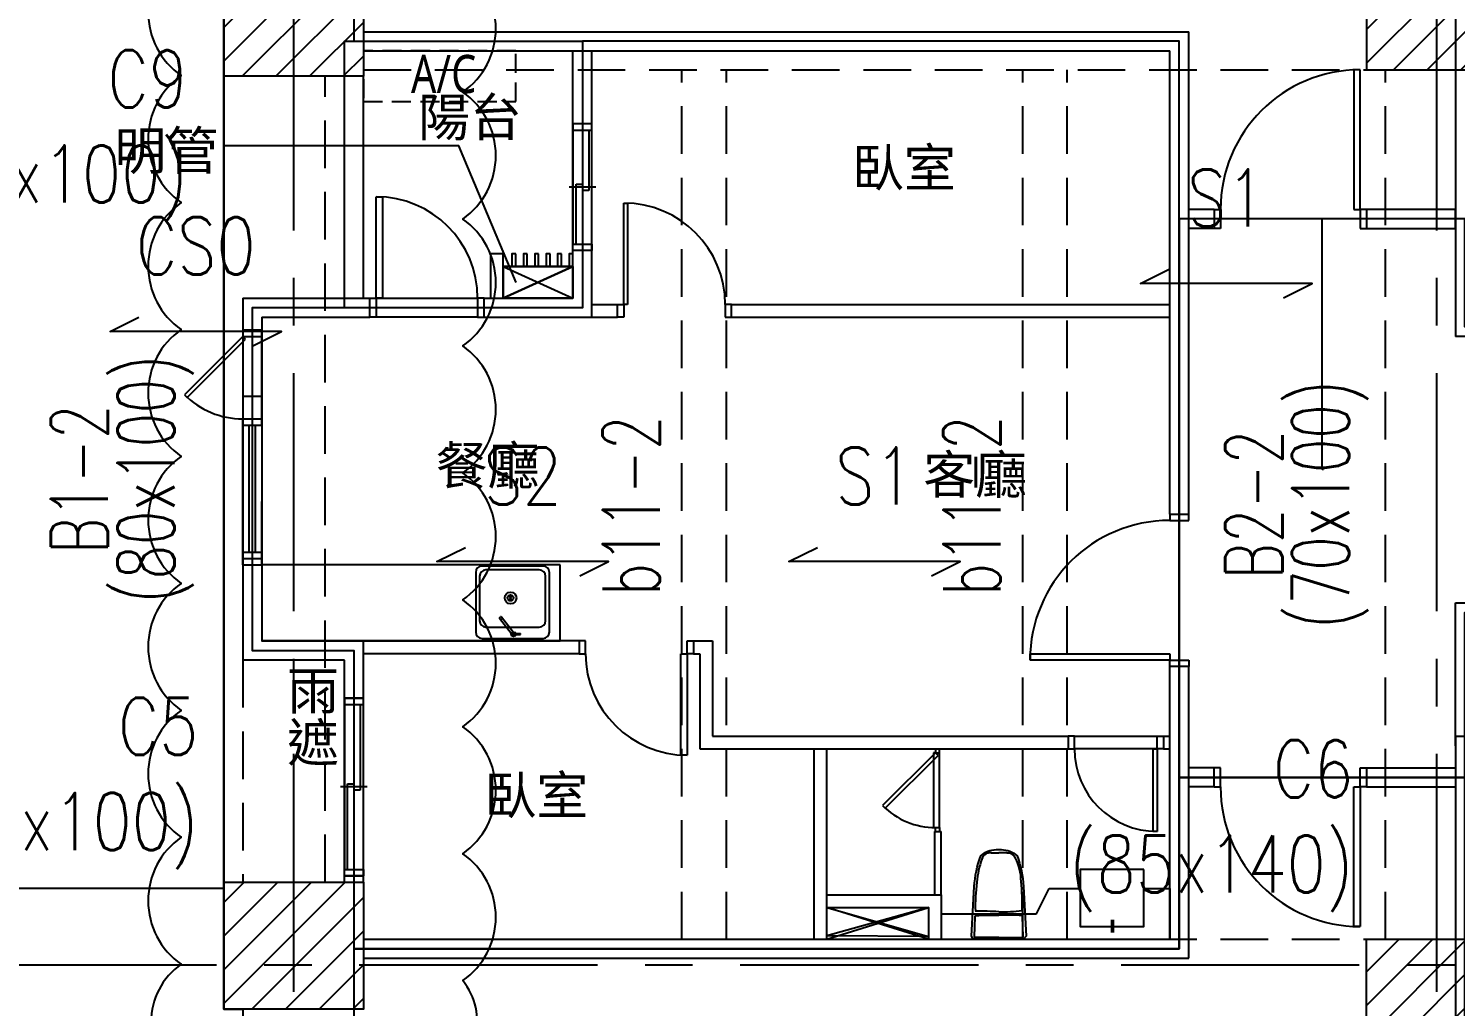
# Model space of a CAD drawing. Header units: millimetres. Extents: x -3377 to 119122, y -22007 to 15479.
# Drawn here: x 39922 to 41046, y 5416 to 6187 of the extents above; entities that cross this region are included whole.
import ezdxf
from ezdxf import colors
from ezdxf.entities.mleader import LeaderData, LeaderLine
from ezdxf.enums import TextEntityAlignment as Align
from ezdxf.math import Vec2, Vec3

# ---------------------------------------------------------------- set-up
doc = ezdxf.new("R2010")
doc.units = ezdxf.units.MM
doc.header["$LTSCALE"] = 150
doc.header["$MEASUREMENT"] = 0
for name, pattern in [('11', [0.15, 0.1, -0.05]), ('CENTER', [2, 1.25, -0.25, 0.25, -0.25]), ('HIDDEN', [0.375, 0.25, -0.125])]:
    doc.linetypes.add(name, pattern=pattern)
doc.layers.get('0').update_dxf_attribs({"plot": 0})
for name, color, linetype, plot in [('AREA', 3, 'Continuous', False), ('S-ARCH', 252, 'Continuous', False), ('S-CLOUD_2022-0304', 4, 'Continuous', False), ('機電', 11, 'Continuous', False)]:
    doc.layers.add(name, color=color, linetype=linetype, plot=plot)
for name, color, linetype in [('ASSLN', 8, 'Continuous'), ('COL', 1, 'Continuous'), ('FIN', 5, 'Continuous'), ('OPEN', 4, 'Continuous'), ('S-COL', 7, 'Continuous'), ('S-COLB', 4, 'HIDDEN'), ('S-GRID', 1, 'CENTER'), ('S-HATCH-COL', 13, 'Continuous'), ('S-OPEN', 13, 'Continuous'), ('S-RCBMB', 3, 'HIDDEN'), ('S-RCBMG', 2, 'HIDDEN'), ('S-SLAB', 5, 'Continuous'), ('S-SLABT', 2, 'Continuous'), ('S-TEXTB', 3, 'Continuous'), ('S-TEXTC', 3, 'Continuous'), ('S-TEXTG', 2, 'Continuous'), ('TEXT', 2, 'Continuous'), ('TOIL', 6, 'Continuous'), ('WALL', 2, 'Continuous'), ('WALL2', 3, 'Continuous'), ('WALL3', 4, 'Continuous'), ('機電修改', 1, 'Continuous')]:
    doc.layers.add(name, color=color, linetype=linetype)
doc.styles.add('3E', font='simplex.shx', dxfattribs={"width": 0.8, "height": 45, "bigfont": 'dayus.shx'})
doc.styles.add('CS4', font='romans.shx', dxfattribs={"width": 0.7, "height": 45, "bigfont": 'lsp.shx'})
doc.styles.add('HH', font='')
doc.styles.add('HHV', font='')
doc.styles.add('LSP', font='SIMPLEX.shx', dxfattribs={"width": 0.8, "bigfont": 'lsp.shx'})
doc.styles.get('HH').set_extended_font_data('Microsoft JhengHei')
doc.styles.get('HHV').set_extended_font_data('@微軟正黑體')

# ---------------------------------------------------------------- blocks, each defined once
blk = doc.blocks.new('LINE(2)')
at = {"layer": 'S-GRID'}
for points in [[(-8310.87, -344.9), (-8310.87, -3083.41)], [(-7410.87, -344.9), (-7410.87, -3083.41)], [(-8859.11, -2310.91), (-5430.87, -2310.91)]]:
    blk.add_lwpolyline(points, dxfattribs=at)
blk = doc.blocks.new('COL(1F)')
for points in [[(-7380.9, -1465.9), (-7465.9, -1465.9), (-7465.9, -1605.9), (-7380.9, -1605.9)], [(-8365.9, -1510.9), (-8255.9, -1510.9), (-8255.9, -1610.9), (-8365.9, -1610.9)], [(-8365.9, -2245.9), (-8255.9, -2245.9), (-8255.9, -2345.9), (-8365.9, -2345.9)], [(-7465.9, -2290.9), (-7380.9, -2290.9), (-7380.9, -2430.9), (-7465.9, -2430.9)]]:
    blk.add_lwpolyline(points, close=True)
blk = doc.blocks.new('COL(2F-16F)')
for points in [[(-7380.9, -1465.9), (-7465.9, -1465.9), (-7465.9, -1605.9), (-7380.9, -1605.9)], [(-8365.9, -1510.9), (-8255.9, -1510.9), (-8255.9, -1610.9), (-8365.9, -1610.9)], [(-8365.9, -2245.9), (-8255.9, -2245.9), (-8255.9, -2345.9), (-8365.9, -2345.9)], [(-7465.9, -2290.9), (-7380.9, -2290.9), (-7380.9, -2430.9), (-7465.9, -2430.9)]]:
    blk.add_lwpolyline(points, close=True)
blk = doc.blocks.new('A$C6D16720C')
at = {"color": 252}
for p, q in [((-1805, 45), (-1805, 680)), ((-1330, 0), (-1250, 25)), ((-1250, 0), (-1330, 25))]:
    blk.add_line(p, q, dxfattribs=at)
at = {"color": 252, "linetype": 'HIDDEN'}
blk.add_line((-1790, 220), (-1790, 45), dxfattribs=at)
at = {"color": 252}
for points in [[(-1530, 530), (-1530, 505), (-1585, 505), (-1585, 530), (-1530, 530), (-1585, 505), (-1585, 530), (-1530, 505)], [(-1805, 40), (-2102.5, 40), (-2102.5, -645), (-1805, -645)]]:
    blk.add_lwpolyline(points, dxfattribs=at)
at = {"layer": 'AREA', "color": 252}
blk.add_lwpolyline([(-827.5, 1292.5), (-1147.5, 1292.5), (-1147.5, 1337.5), (-1702.5, 1337.5), (-1702.5, 707.5), (-1522.5, 707.5), (-1522.5, 497.5), (-1702.5, 497.5), (-1782.5, 497.5), (-1782.5, 227.5), (-1702.5, 227.5), (-1702.5, -637.5), (-1147.5, -637.5), (-1147.5, -592.5), (-557.5, -592.5)], dxfattribs=at)
for points in [[(-1782.5, 227.5), (-1702.5, 227.5), (-1702.5, -7.5), (-1052.5, -7.5), (-1052.5, 127.5), (-1052.5, 567.5), (-1052.5, 707.5), (-1522.5, 707.5), (-1522.5, 497.5), (-1702.5, 497.5), (-1710, 497.5), (-1782.5, 497.5)], [(-1522.5, 497.5), (-1710, 497.5), (-1710, 707.5), (-1522.5, 707.5)], [(-697.5, 482.5), (-827.5, 482.5), (-827.5, 567.5), (-1052.5, 567.5), (-1052.5, 127.5), (-827.5, 127.5), (-827.5, 152.5), (-827.5, 257.5), (-557.5, 257.5), (-342.5, 257.5), (-65, 257.5), (-65, 137.5), (175, 137.5), (175, 567.5), (-65, 567.5), (-65, 482.5)], [(-1147.5, -637.5), (-1147.5, -592.5), (-885, -592.5), (-827.5, -592.5), (-827.5, -87.5), (-827.5, 127.5), (-1052.5, 127.5), (-1052.5, -7.5), (-1702.5, -7.5), (-1702.5, -637.5), (-1170, -637.5)]]:
    blk.add_lwpolyline(points, close=True, dxfattribs=at)
at = {"layer": 'ASSLN', "color": 252}
for points in [[(-1575, 540), (-1578, 540), (-1578, 530), (-1575, 530)], [(-1566, 540), (-1569, 540), (-1569, 530), (-1566, 530)], [(-1557, 540), (-1560, 540), (-1560, 530), (-1557, 530)], [(-1548, 540), (-1551, 540), (-1551, 530), (-1548, 530)], [(-1539, 540), (-1542, 540), (-1542, 530), (-1539, 530)], [(-1530, 540), (-1533, 540), (-1533, 530), (-1530, 530)]]:
    blk.add_lwpolyline(points, close=True, dxfattribs=at)
at = {"layer": 'COL', "color": 252}
for points in [[(-820, 825), (-905, 825), (-905, 685), (-820, 685)], [(-1805, 780), (-1695, 780), (-1695, 680), (-1805, 680)], [(-1805, 45), (-1695, 45), (-1695, -55), (-1805, -55)], [(-905, 0), (-820, 0), (-820, -140), (-905, -140)]]:
    blk.add_lwpolyline(points, close=True, dxfattribs=at)
at = {"layer": 'FIN', "color": 252}
for p, q in [((-1553.5, 294), (-1601.5, 294)), ((-1606.5, 289), (-1606.5, 242)), ((-1603.5, 286), (-1603.5, 251)), ((-1556.5, 291), (-1598.5, 291)), ((-1551.5, 251), (-1551.5, 286)), ((-1548.5, 242), (-1548.5, 289)), ((-1577.5, 270.5), (-1580.8, 267.2)), ((-1580.8, 270.5), (-1577.5, 267.2)), ((-1579.1, 271.2), (-1579.1, 266.5)), ((-1578.6, 240.8), (-1587.8, 252.6)), ((-1587.7, 253.3), (-1586.9, 253.9)), ((-1587, 251.6), (-1585.4, 252.8)), ((-1577, 242), (-1586.2, 253.8)), ((-1601.5, 237), (-1553.5, 237)), ((-1598.5, 246), (-1556.5, 246)), ((-1575.3, 242), (-1578.6, 238.7)), ((-1578.6, 242), (-1575.3, 238.7)), ((-1575.4, 241), (-1571.3, 241)), ((-1575.3, 240), (-1571.3, 240)), ((-1571.3, 240), (-1571.3, 241))]:
    blk.add_line(p, q, dxfattribs=at)
blk.add_lwpolyline([(-1540, 295), (-1775, 295), (-1775, 235), (-1540, 235)], close=True, dxfattribs=at)
for centre, radius in [((-1579.1, 268.9), 4.63), ((-1579.1, 268.9), 2.34), ((-1576.9, 240.3), 1.7)]:
    blk.add_circle(centre, radius, dxfattribs=at)
for centre, radius, start, end in [((-1601.5, 289), 5, 90, 180), ((-1553.5, 289), 5, 0, 90), ((-1598.5, 286), 5, 90, 180), ((-1556.5, 286), 5, 0, 90), ((-1598.5, 251), 5, 180, 270), ((-1587.4, 252.9), 0.5, 127.959, 217.959), ((-1586.6, 253.5), 0.5, 37.959, 127.959), ((-1556.5, 251), 5, 270, 0), ((-1601.5, 242), 5, 180, 270), ((-1553.5, 242), 5, 270, 0)]:
    blk.add_arc(centre, radius, start, end, dxfattribs=at)
at = {"layer": 'OPEN', "color": 252, "linetype": 'Continuous'}
for p, q in [((-910, 685), (-915, 685)), ((-915, 685), (-915, 575)), ((-910, 575), (-910, 685)), ((-1530, 642.5), (-1530, 637.5)), ((-1530, 642.5), (-1530, 637.5)), ((-1515, 637.5), (-1515, 642.5)), ((-1515, 637.5), (-1515, 642.5)), ((-1530, 637.5), (-1515, 637.5)), ((-1530, 637.5), (-1530, 547.5)), ((-1530, 637.5), (-1515, 637.5)), ((-1530, 637.5), (-1530, 547.5)), ((-1522.5, 637.5), (-1522.5, 547.5)), ((-1522.5, 637.5), (-1522.5, 547.5)), ((-1517.5, 637.5), (-1517.5, 590)), ((-1517.5, 637.5), (-1517.5, 590)), ((-1515, 547.5), (-1515, 637.5)), ((-1515, 547.5), (-1515, 637.5)), ((-1685, 505), (-1685, 585)), ((-1685, 585), (-1680, 585)), ((-1680, 585), (-1680, 505)), ((-1512, 592.5), (-1533, 592.5)), ((-1512, 592.5), (-1533, 592.5)), ((-1527.5, 547.5), (-1527.5, 595)), ((-1527.5, 595), (-1522.5, 595)), ((-1527.5, 547.5), (-1527.5, 595)), ((-1527.5, 595), (-1522.5, 595)), ((-1517.5, 590), (-1522.5, 590)), ((-1517.5, 590), (-1522.5, 590)), ((-1490, 500), (-1490, 580)), ((-1490, 580), (-1487, 580)), ((-1487, 580), (-1487, 500)), ((-1025, 575), (-1020, 575)), ((-1020, 575), (-1020, 560)), ((-915, 575), (-910, 575)), ((-905, 575), (-910, 575)), ((-910, 575), (-910, 560)), ((-1020, 560), (-1025, 560)), ((-910, 560), (-905, 560)), ((-1530, 542.5), (-1530, 547.5)), ((-1530, 547.5), (-1515, 547.5)), ((-1530, 542.5), (-1530, 547.5)), ((-1530, 547.5), (-1515, 547.5)), ((-1515, 547.5), (-1515, 542.5)), ((-1515, 547.5), (-1515, 542.5)), ((-1690, 505), (-1685, 505)), ((-1685, 505), (-1685, 490)), ((-1685, 505), (-1605, 505)), ((-1680, 505), (-1685, 505)), ((-1600, 505), (-1605, 505)), ((-1605, 505), (-1605, 490)), ((-1495, 500), (-1490, 500)), ((-1490, 500), (-1490, 490)), ((-1487, 500), (-1490, 500)), ((-1405, 500), (-1410, 500)), ((-1410, 500), (-1410, 490)), ((-1685, 490), (-1690, 490)), ((-1605, 490), (-1685, 490)), ((-1605, 490), (-1600, 490)), ((-1490, 490), (-1495, 490)), ((-1410, 490), (-1405, 490)), ((-1790, 410), (-1790, 405)), ((-1790, 405), (-1775, 405)), ((-1790, 305), (-1790, 405)), ((-1785, 305), (-1785, 405)), ((-1780, 305), (-1780, 405)), ((-1775, 405), (-1775, 410)), ((-1775, 405), (-1775, 305)), ((-1060, 335), (-1060, 330)), ((-1060, 330), (-1045, 330)), ((-1045, 330), (-1045, 335)), ((-1790, 300), (-1790, 305)), ((-1790, 305), (-1775, 305)), ((-1775, 305), (-1775, 300)), ((-1520, 235), (-1525, 235)), ((-1525, 225), (-1520, 225)), ((-1520, 225), (-1520, 235)), ((-1445, 145), (-1445, 225)), ((-1445, 225), (-1440, 225)), ((-1440, 225), (-1440, 235)), ((-1440, 235), (-1435, 235)), ((-1435, 225), (-1440, 225)), ((-1440, 225), (-1440, 145)), ((-1170, 220), (-1170, 225)), ((-1170, 225), (-1060, 225)), ((-1060, 225), (-1060, 220)), ((-1060, 220), (-1170, 220)), ((-1060, 215), (-1060, 220)), ((-1060, 220), (-1045, 220)), ((-1045, 220), (-1045, 215)), ((-1710, 190), (-1710, 185)), ((-1710, 190), (-1710, 185)), ((-1710, 185), (-1695, 185)), ((-1710, 185), (-1710, 55)), ((-1710, 185), (-1695, 185)), ((-1710, 185), (-1710, 55)), ((-1702.5, 185), (-1702.5, 55)), ((-1702.5, 185), (-1702.5, 55)), ((-1697.5, 185), (-1697.5, 117.5)), ((-1697.5, 185), (-1697.5, 117.5)), ((-1695, 185), (-1695, 190)), ((-1695, 185), (-1695, 190)), ((-1695, 55), (-1695, 185)), ((-1695, 55), (-1695, 185)), ((-1135, 160), (-1140, 160)), ((-1135, 150), (-1135, 160)), ((-1135, 160), (-1070, 160)), ((-1070, 150), (-1070, 160)), ((-1070, 160), (-1065, 160)), ((-1140, 150), (-1135, 150)), ((-1070, 150), (-1135, 150)), ((-1073, 85), (-1073, 150)), ((-1073, 150), (-1070, 150)), ((-1065, 150), (-1070, 150)), ((-1070, 150), (-1070, 85)), ((-1440, 145), (-1445, 145)), ((-1020, 135), (-1025, 135)), ((-1020, 120), (-1020, 135)), ((-910, 120), (-910, 135)), ((-910, 135), (-905, 135)), ((-1692, 120), (-1713, 120)), ((-1692, 120), (-1713, 120)), ((-1707.5, 55), (-1707.5, 122.5)), ((-1707.5, 122.5), (-1702.5, 122.5)), ((-1707.5, 55), (-1707.5, 122.5)), ((-1707.5, 122.5), (-1702.5, 122.5)), ((-1697.5, 117.5), (-1702.5, 117.5)), ((-1697.5, 117.5), (-1702.5, 117.5)), ((-1025, 120), (-1020, 120)), ((-915, 10), (-915, 120)), ((-915, 120), (-910, 120)), ((-905, 120), (-910, 120)), ((-910, 120), (-910, 10)), ((-1070, 85), (-1073, 85)), ((-1710, 50), (-1710, 55)), ((-1710, 55), (-1695, 55)), ((-1710, 50), (-1710, 55)), ((-1710, 55), (-1695, 55)), ((-1695, 55), (-1695, 50)), ((-1695, 55), (-1695, 50)), ((-910, 10), (-915, 10))]:
    blk.add_line(p, q, dxfattribs=at)
at = {"layer": 'OPEN', "color": 252, "linetype": 'Continuous', "lineweight": -2}
for p, q in [((-1790, 475), (-1836, 429)), ((-1833.8, 426.9), (-1787.9, 472.9)), ((-1790, 480), (-1790, 475)), ((-1790, 475), (-1775, 475)), ((-1790, 475), (-1790, 410)), ((-1787.9, 472.9), (-1790, 475)), ((-1775, 475), (-1775, 480)), ((-1775, 410), (-1775, 475)), ((-1836, 429), (-1833.8, 426.9)), ((-1790, 405), (-1790, 410)), ((-1790, 410), (-1775, 410)), ((-1775, 410), (-1775, 405))]:
    blk.add_line(p, q, dxfattribs=at)
at = {"layer": 'OPEN', "color": 252, "linetype": 'Continuous'}
for centre, radius, start, end in [((-910, 575), 110, 90, 180), ((-1685, 505), 80, 0, 90), ((-1490, 500), 80, 0, 90), ((-1060, 220), 110, 90, 180), ((-1440, 225), 80, 180, 270), ((-1070, 150), 65, 180, 270), ((-910, 120), 110, 180, 270)]:
    blk.add_arc(centre, radius, start, end, dxfattribs=at)
at = {"layer": 'OPEN', "color": 252, "linetype": 'Continuous', "lineweight": -2}
blk.add_arc((-1790, 475), 65, 225, 270, dxfattribs=at)
at = {"layer": 'TEXT', "color": 252}
blk.add_lwpolyline([(-1574.8, 517.5), (-1619.7, 625.2), (-1805.5, 625.2)], dxfattribs=at)
at = {"layer": 'TOIL', "color": 252, "linetype": 'Continuous'}
for p, q in [((-1244.4, 147), (-1286.1, 105.3)), ((-1245.9, 147), (-1245.9, 88)), ((-1244.4, 150), (-1244.4, 147)), ((-1244.4, 147), (-1241.4, 147)), ((-1242.3, 144.9), (-1244.4, 147)), ((-1241.4, 147), (-1241.4, 150)), ((-1241.4, 88), (-1241.4, 147)), ((-1284, 103.2), (-1242.3, 144.9)), ((-1286.1, 105.3), (-1284, 103.2)), ((-1244.4, 85), (-1244.4, 88)), ((-1244.4, 88), (-1241.4, 88)), ((-1241.4, 88), (-1241.4, 85))]:
    blk.add_line(p, q, dxfattribs=at)
at = {"layer": 'TOIL', "color": 252}
for p, q in [((-1244.4, 147), (-1245.9, 147)), ((-1245, 85), (-1240, 85)), ((-1245, 35), (-1245, 85)), ((-1240, 35), (-1240, 85)), ((-1200.7, 68), (-1194.5, 68)), ((-1188.3, 68), (-1194.5, 68)), ((-1165, 20), (-1155, 40)), ((-1155, 40), (-1130.5, 40)), ((-1080.5, 40), (-1060, 40)), ((-1060, 40), (-1060, 0)), ((-1240, 20), (-1165, 20)), ((-1240, 0), (-1060, 0))]:
    blk.add_line(p, q, dxfattribs=at)
blk.add_lwpolyline([(-1192.5, 70.6, -0.194459), (-1180.2, 65.7, -0.07596), (-1175.1, 41.7), (-1173, 2.5), (-1175.2, 0), (-1214.8, 0), (-1216, 2.5), (-1213.9, 41.5, -0.07596), (-1208.8, 65.7, -0.194459), (-1196.6, 70.6)], format="xyb", close=True, dxfattribs=at)
blk.add_lwpolyline([(-1080.5, 55), (-1130.5, 55), (-1130.5, 10), (-1080.5, 10)], close=True, dxfattribs=at)
for points in [[(-1194.5, 1.3), (-1212.9, 1.3, -0.332674), (-1213.7, 1.9), (-1213.1, 18, -0.271876), (-1212.6, 18.7, -0.013613), (-1194.5, 19.1, -43.172872)], [(-1194.5, 1.3), (-1176.1, 1.3, 0.332674), (-1175.3, 1.9), (-1175.9, 18, 0.271876), (-1176.4, 18.7, 0.013613), (-1194.5, 19.1, 43.172872)]]:
    blk.add_lwpolyline(points, format="xyb", dxfattribs=at)
at = {"layer": 'TOIL', "color": 252, "const_width": 3}
blk.add_lwpolyline([(-1105, 15.5), (-1105, 5.3)], dxfattribs=at)
at = {"layer": 'TOIL', "color": 252, "linetype": 'Continuous'}
blk.add_arc((-1244.4, 147), 59, 225, 270, dxfattribs=at)
at = {"layer": 'TOIL', "color": 252}
for centre, radius, start, end in [((-1201.4, 61.1), 6.93, 83.869, 162.5206), ((-1187.5, 61.4), 6.62, 22.881, 96.9927), ((-1132.7, 37.7), 79.5, 161.2752, 174.7588), ((-1217.4, 45.8), 40.3, 359.7388, 26.8929), ((-1349.2, 28), 173.1, 358.2114, 5.8192), ((-1049.9, 25.5), 163.2, 173.1505, 181.169), ((-1191.6, 143.1), 121.5, 268.6098, 277.2474), ((-1218, -562.9), 585.1, 87.7018, 89.5191)]:
    blk.add_arc(centre, radius, start, end, dxfattribs=at)
at = {"layer": 'WALL', "color": 252}
for p, q in [((-1695, 715), (-1045, 715)), ((-1045, 335), (-1045, 715)), ((-1695, 700), (-1060, 700)), ((-1530, 505), (-1530, 700)), ((-1515, 490), (-1515, 700)), ((-1060, 335), (-1060, 700)), ((-1515, 642.5), (-1530, 642.5)), ((-1515, 642.5), (-1530, 642.5)), ((-1025, 575), (-1045, 575)), ((-1025, 575), (-1025, 560)), ((-940, 370), (-940, 567.5)), ((-1025, 560), (-1045, 560)), ((-1515, 542.5), (-1530, 542.5)), ((-1515, 542.5), (-1530, 542.5)), ((-1790, 505), (-1690, 505)), ((-1790, 505), (-1790, 220)), ((-1690, 490), (-1690, 505)), ((-1600, 490), (-1600, 505)), ((-1600, 505), (-1530, 505)), ((-1775, 490), (-1690, 490)), ((-1775, 490), (-1775, 235)), ((-1600, 490), (-1515, 490)), ((-1790, 480), (-1775, 480)), ((-815, 475), (-835, 475)), ((-1775, 427.5), (-1790, 427.5)), ((-939, 370), (-940, 370)), ((-1790, 295), (-1790, 345)), ((-1775, 295), (-1775, 345)), ((-1060, 335), (-1045, 335)), ((-1790, 300), (-1775, 300)), ((-1790, 295), (-1775, 295)), ((-835, 152.5), (-835, 265)), ((-835, 265), (-535, 265)), ((-1695, 235), (-1775, 235)), ((-1695, 45), (-1695, 235)), ((-1710, 220), (-1790, 220)), ((-1710, 45), (-1710, 220)), ((-1060, 0), (-1060, 215)), ((-1045, 215), (-1060, 215)), ((-1045, -15), (-1045, 215)), ((-1695, 190), (-1710, 190)), ((-1710, 190), (-1695, 190)), ((-835, 160), (-550, 160)), ((-835, 160), (-835, -95)), ((-1025, 135), (-1045, 135)), ((-1025, 120), (-1025, 135)), ((-905, 135), (-905, 120)), ((-905, 135), (-835, 135)), ((-1025, 120), (-1045, 120)), ((-905, 120), (-835, 120)), ((-1695, 50), (-1710, 50)), ((-1710, 50), (-1695, 50)), ((-1695, 0), (-1060, 0)), ((-1695, 0), (-1060, 0)), ((-1695, -15), (-1045, -15)), ((-1695, -15), (-1045, -15))]:
    blk.add_line(p, q, dxfattribs=at)
blk.add_lwpolyline([(-835, 1245), (-835, 475)], dxfattribs=at)
blk.add_lwpolyline([(-905, 560), (-835, 560), (-835, 575), (-905, 575)], close=True, dxfattribs=at)
at = {"layer": 'WALL2', "color": 252}
for p, q in [((-1515, 500), (-1495, 500)), ((-1495, 490), (-1495, 500)), ((-1405, 490), (-1405, 500)), ((-1405, 500), (-1060, 500)), ((-1515, 490), (-1495, 490)), ((-1405, 490), (-1060, 490)), ((-1525, 235), (-1695, 235)), ((-1525, 225), (-1695, 225)), ((-1525, 235), (-1525, 225)), ((-1435, 235), (-1435, 225)), ((-1435, 235), (-1420, 235)), ((-1435, 225), (-1430, 225)), ((-1430, 225), (-1430, 150)), ((-1420, 235), (-1420, 160)), ((-1420, 160), (-1140, 160)), ((-1140, 160), (-1140, 150)), ((-1065, 160), (-1065, 150)), ((-1065, 160), (-1060, 160)), ((-1430, 150), (-1140, 150)), ((-1340, 0), (-1340, 150)), ((-1330, 0), (-1330, 150)), ((-1065, 150), (-1060, 150))]:
    blk.add_line(p, q, dxfattribs=at)
for points in [[(-1585, 505), (-1585, 540), (-1595, 540), (-1595, 505)], [(-1330, 35), (-1240, 35), (-1240, 0)], [(-1330, 25), (-1250, 25), (-1250, 0)]]:
    blk.add_lwpolyline(points, dxfattribs=at)
at = {"layer": 'WALL3', "color": 252}
for p, q in [((-1710, 505), (-1710, 680)), ((-1695, 505), (-1695, 680))]:
    blk.add_line(p, q, dxfattribs=at)
at = {"layer": '機電', "color": 252, "linetype": '11'}
blk.add_lwpolyline([(-1575, 660), (-1575, 700), (-1695, 700), (-1695, 660)], close=True, dxfattribs=at)
at = {"layer": '機電修改', "color": 252}
for p, q in [((-1585, 505), (-1530, 530)), ((-1585, 530), (-1530, 505))]:
    blk.add_line(p, q, dxfattribs=at)
blk.add_lwpolyline([(-1585, 505), (-1530, 505), (-1530, 530), (-1585, 530), (-1585, 505)], dxfattribs=at)
at = {"layer": 'TEXT', "color": 252, "style": 'HH'}
for s, p in [('陽台', (-1611.1, 632.7)), ('明管', (-1850.2, 606.3)), ('臥室', (-1269.4, 592.9)), ('餐廳', (-1597.2, 358.3)), ('客廳', (-1213.2, 351.1)), ('臥室', (-1558.8, 98.5))]:
    blk.add_text(s, height=30, dxfattribs=at).set_placement(p, align=Align.CENTER)
at = {"layer": 'TEXT', "color": 252, "style": 'HHV'}
blk.add_text('雨遮', height=30, rotation=270, dxfattribs=at).set_placement((-1750.2, 176), align=Align.CENTER)
at = {"layer": '機電', "color": 252, "style": 'HH', "width": 0.8}
blk.add_text('A/C', height=30, dxfattribs=at).set_placement((-1657.5, 666.7))
blk = doc.blocks.new('2022-0217')
blk.add_blockref('A$C6D16720C', (29770.3, -2290.9))

msp = doc.modelspace()

# ---------------------------------------------------------------- hatches: boundary and pattern name
at = {"layer": 'S-HATCH-COL'}
h = msp.add_hatch(dxfattribs=at)
h.set_pattern_fill('ANSI31', color=256, scale=150, style=0)
h.paths.add_polyline_path([(42850.73, 6239.23), (42960.73, 6239.23), (42960.73, 6139.23), (42850.73, 6139.23)])
h.paths.add_polyline_path([(42850.73, 5499.23), (42960.73, 5499.23), (42960.73, 5399.23), (42850.73, 5399.23)])
h.paths.add_polyline_path([(42850.73, 4924.23), (42960.73, 4924.23), (42960.73, 4824.23), (42850.73, 4824.23)])
h.paths.add_polyline_path([(41745.73, 4924.23), (41855.73, 4924.23), (41855.73, 4824.23), (41745.73, 4824.23)])
h.paths.add_polyline_path([(41090.73, 4924.23), (40980.73, 4924.23), (40980.73, 4824.23), (41090.73, 4824.23)])
h.paths.add_polyline_path([(40075.73, 6814.23), (40185.73, 6814.23), (40185.73, 6714.23), (40075.73, 6714.23)])
h.paths.add_polyline_path([(40075.73, 6249.23), (40185.73, 6249.23), (40185.73, 6149.23), (40075.73, 6149.23)])
h.paths.add_polyline_path([(40075.73, 5514.23), (40185.73, 5514.23), (40185.73, 5414.23), (40075.73, 5414.23)])
h.paths.add_polyline_path([(40075.73, 4924.23), (40185.73, 4924.23), (40185.73, 4824.23), (40075.73, 4824.23)])
h.paths.add_polyline_path([(41060.73, 6814.23), (40975.73, 6814.23), (40975.73, 6714.23), (41060.73, 6714.23)])
h.paths.add_polyline_path([(41795.73, 5469.23), (41880.73, 5469.23), (41880.73, 5329.23), (41795.73, 5329.23)])
h.paths.add_polyline_path([(41795.73, 6294.23), (41880.73, 6294.23), (41880.73, 6154.23), (41795.73, 6154.23)])
h.paths.add_polyline_path([(41060.73, 6294.23), (40975.73, 6294.23), (40975.73, 6154.23), (41060.73, 6154.23)])
h.paths.add_polyline_path([(40975.73, 5469.23), (41060.73, 5469.23), (41060.73, 5329.23), (40975.73, 5329.23)])
h.paths.add_polyline_path([(41795.73, 6814.23), (41880.73, 6814.23), (41880.73, 6714.23), (41795.73, 6714.23)])
h.paths.add_polyline_path([(42850.73, 6814.23), (42960.73, 6814.23), (42960.73, 6714.23), (42850.73, 6714.23)])

# ---------------------------------------------------------------- linework, layer by layer
at = {"layer": 'S-CLOUD_2022-0304'}
for points in [[(40042.19, 6249.6, 0.5205671), (40042.19, 6149.6, 0.5205671), (40042.19, 6049.6, 0.5205671), (40042.19, 5949.6, 0.5205671), (40042.19, 5849.6, 0.5205671), (40042.19, 5749.6, 0.5205671), (40042.19, 5649.6, 0.5205671), (40042.19, 5549.6, 0.5205671), (40042.19, 5449.6, 0.5205671), (40042.19, 5358.45, 0.5205671)], [(40242.19, 5358.45, 0.5205671), (40263.99, 5436.65, 0.5205671), (40263.99, 5536.65, 0.5205671), (40263.99, 5636.65, 0.5205671), (40263.99, 5736.65, 0.5205671), (40263.99, 5836.65, 0.5205671), (40263.99, 5936.65, 0.5205671), (40263.99, 6036.65, 0.5205671), (40263.99, 6136.65, 0.5205671), (40263.99, 6236.65, 0.5205671)]]:
    msp.add_lwpolyline(points, format="xyb", dxfattribs=at)
at = {"layer": 'S-OPEN'}
for p, q in [((40550.73, 5494.23), (40630.75, 5471.41)), ((40630.73, 5494.23), (40550.75, 5471.92))]:
    msp.add_line(p, q, dxfattribs=at)
at = {"layer": 'S-RCBMB'}
for p, q in [((40436.57, 5469.23), (40436.57, 6154.23)), ((40471.57, 5469.23), (40471.57, 6154.23)), ((40704.9, 5469.23), (40704.9, 6154.23)), ((40739.9, 5469.23), (40739.9, 6154.23))]:
    msp.add_line(p, q, dxfattribs=at)
at = {"layer": 'S-RCBMG'}
for p, q in [((40075.73, 5514.23), (40075.73, 6149.23)), ((40155.73, 5514.23), (40155.73, 6149.23)), ((40185.73, 6154.23), (40975.73, 6154.23)), ((40990.73, 5469.23), (40990.73, 6154.23)), ((40185.7, 5469.23), (40975.73, 5469.23))]:
    msp.add_line(p, q, dxfattribs=at)
at = {"layer": 'S-SLAB'}
msp.add_lwpolyline([(40075.73, 6814.23), (40075.73, 6714.23), (40075.73, 5414.23), (40090.73, 5414.23), (40090.73, 4924.23), (40075.73, 4924.23), (40075.73, 4824.23), (40710.73, 4824.23), (40710.73, 4726.73), (40995.73, 4726.73), (40995.73, 4816.73), (42100.73, 4816.73)], dxfattribs=at)
msp.add_lwpolyline([(40550.73, 5494.23), (40630.73, 5494.23), (40630.75, 5471.41), (40550.75, 5471.92)], close=True, dxfattribs=at)
at = {"layer": 'S-SLABT', "color": 1}
for points in [[(40910.32, 5974.54), (40932.82, 5985.79), (40797.82, 5985.79), (40820.32, 5997.04)], [(40098.77, 5936.77), (40121.27, 5948.02), (39986.27, 5948.02), (40008.77, 5959.27)], [(40356.13, 5755.48), (40378.63, 5766.73), (40243.63, 5766.73), (40266.13, 5777.98)], [(40633.23, 5755.48), (40655.73, 5766.73), (40520.73, 5766.73), (40543.23, 5777.98)]]:
    msp.add_lwpolyline(points, dxfattribs=at)

# ---------------------------------------------------------------- block references
at = {"layer": 'S-ARCH'}
msp.add_blockref('2022-0217', (12110.4, 7760.14), dxfattribs=at)
at = {"layer": 'S-COL'}
msp.add_blockref('COL(2F-16F)', (48441.6, 7760.14), dxfattribs=at)
at = {"layer": 'S-COLB'}
msp.add_blockref('COL(1F)', (48441.6, 7760.14), dxfattribs=at)
at = {"layer": 'S-GRID'}
msp.add_blockref('LINE(2)', (48441.6, 7760.14), dxfattribs=at)

# ---------------------------------------------------------------- texts
at = {"layer": 'S-SLABT', "color": 2, "style": '3E', "width": 0.8}
for s, p in [('S1', (40865.32, 6030.79)), ('CS0', (40053.77, 5993.02)), ('S2', (40311.13, 5811.73)), ('S1', (40588.23, 5811.73))]:
    msp.add_text(s, height=45, dxfattribs=at).set_placement(p, align=Align.CENTER)
at = {"layer": 'S-TEXTB', "style": 'CS4', "width": 0.7}
for p in [(40396.57, 5810.9), (40664.9, 5810.9)]:
    msp.add_text('b11-2', height=45, rotation=90, dxfattribs=at).set_placement(p, align=Align.MIDDLE)
at = {"layer": 'S-TEXTC', "style": 'CS4', "width": 0.8}
for s, p in [('C9', (40047.43, 6124.63)), ('(110x100)', (40047.43, 6049.63)), ('C5', (40055.75, 5614.53)), ('C6', (40965.27, 5580.98)), ('(110x100)', (40055.75, 5539.53)), ('(85x140)', (40965.27, 5505.98))]:
    msp.add_text(s, height=45, dxfattribs=at).set_placement(p, align=Align.RIGHT)
at = {"layer": 'S-TEXTG', "char_height": 45, "attachment_point": 5, "rotation": 90, "line_spacing_factor": 0.7, "style": 'CS4'}
for s, insert in [('{\\W0.7;B1-2\\P(80x100)}', (39995.73, 5831.73)), ('{\\W0.7;B2-2\\P(70x100)}', (40920.73, 5811.73))]:
    msp.add_mtext(s, dxfattribs=dict(at, insert=insert))

# ---------------------------------------------------------------- leaders
at = {"layer": 'S-CLOUD_2022-0304'}
ml = msp.add_multileader_mtext('Standard', dxfattribs=at)
ml.set_content('梁移位', color=256, style='LSP')
ml.set_leader_properties(color=256)
ml.build(insert=Vec2(0, 0))
ml.multileader.update_dxf_attribs({"text_left_attachment_type": 2, "text_right_attachment_type": 2, "dogleg_length": 3, "arrow_head_size": 30, "scale": 15})
ctx = ml.context
ctx.base_point, ctx.scale, ctx.char_height, ctx.arrow_head_size, ctx.landing_gap_size, ctx.plane_origin = Vec3(39323.05, 5905.93), 15, 45, 30, 30, Vec3(40042.19, 6349.6)
ctx.left_attachment, ctx.right_attachment, ctx.text_align_type = 2, 2, 2
notes = []
notes.append((ctx, [(0, (1, 1, 0), (39557.65, 5905.93), (-1, 0), 45, [(0, [(40042.19, 6349.6)], 0, [])])]))
ctx.mtext.insert, ctx.mtext.alignment, ctx.mtext.flow_direction = Vec3(39482.65, 5933.5), 3, 5
for ctx, leaders in notes:
    for number, flags, end, landing, length, lines in leaders:
        leader = LeaderData()
        leader.index, (leader.has_last_leader_line, leader.has_dogleg_vector, leader.attachment_direction) = number, flags
        leader.last_leader_point, leader.dogleg_vector, leader.dogleg_length = Vec3(end), Vec3(landing), length
        for number, points, colour, breaks in lines:
            line = LeaderLine()
            line.index, line.vertices, line.color, line.breaks = number, Vec3.list(points), colors.encode_raw_color(colour), breaks
            leader.lines.append(line)
        ctx.leaders.append(leader)

doc.saveas('drawing.dxf')
